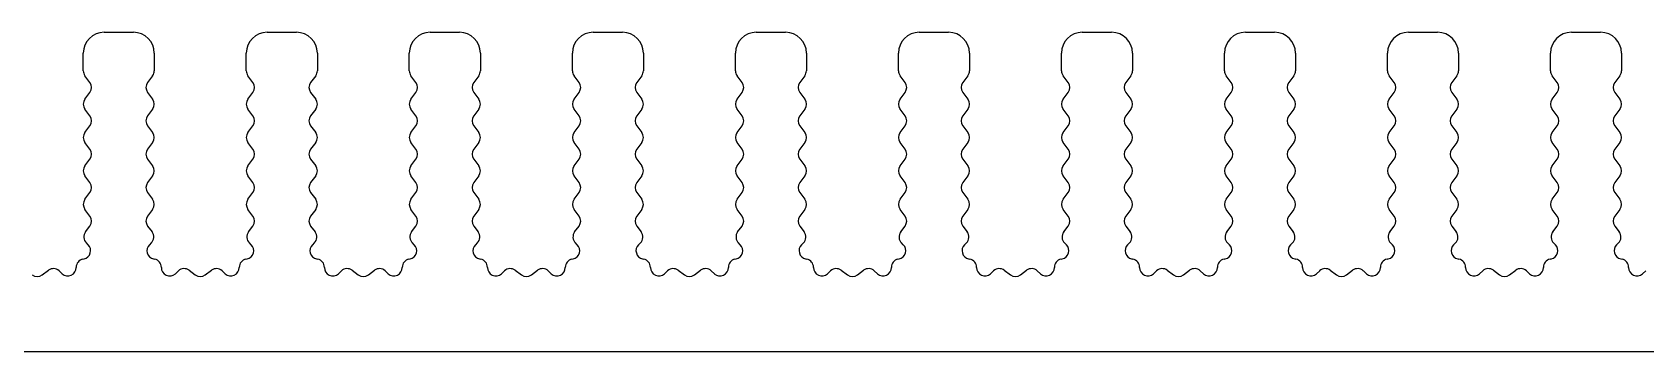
# Model space of a CAD drawing. Header units: inches. Extents: x 1067 to 1242, y 88 to 194.
# Drawn here: x 1116.87 to 1155.47, y 186.74 to 194.39 of the extents above; entities that cross this region are included whole.
import ezdxf

# ---------------------------------------------------------------- set-up
doc = ezdxf.new("R2010")
doc.units = ezdxf.units.IN
doc.header["$MEASUREMENT"] = 0
doc.layers.add('壳体层', color=7, linetype='Continuous', lineweight=30)

msp = doc.modelspace()

# ---------------------------------------------------------------- linework, layer by layer
at = {"layer": '壳体层', "lineweight": 25}
for p, q in [((1118.593, 194.392), (1119.293, 194.392)), ((1122.493, 194.392), (1123.193, 194.392)), ((1126.393, 194.392), (1127.093, 194.392)), ((1130.293, 194.392), (1130.993, 194.392)), ((1134.193, 194.392), (1134.893, 194.392)), ((1138.093, 194.392), (1138.793, 194.392)), ((1141.993, 194.392), (1142.693, 194.392)), ((1145.893, 194.392), (1146.593, 194.392)), ((1149.793, 194.392), (1150.493, 194.392)), ((1153.693, 194.392), (1154.393, 194.392)), ((1118.093, 193.472), (1118.093, 193.892)), ((1119.793, 193.892), (1119.793, 193.472)), ((1121.993, 193.472), (1121.993, 193.892)), ((1123.693, 193.892), (1123.693, 193.472)), ((1125.893, 193.472), (1125.893, 193.892)), ((1127.593, 193.892), (1127.593, 193.472)), ((1129.793, 193.472), (1129.793, 193.892)), ((1131.493, 193.892), (1131.493, 193.472)), ((1133.693, 193.472), (1133.693, 193.892)), ((1135.393, 193.892), (1135.393, 193.472)), ((1137.593, 193.472), (1137.593, 193.892)), ((1139.293, 193.892), (1139.293, 193.472)), ((1141.493, 193.472), (1141.493, 193.892)), ((1143.193, 193.892), (1143.193, 193.472)), ((1145.393, 193.472), (1145.393, 193.892)), ((1147.093, 193.892), (1147.093, 193.472)), ((1149.293, 193.472), (1149.293, 193.892)), ((1150.993, 193.892), (1150.993, 193.472)), ((1153.193, 193.472), (1153.193, 193.892)), ((1154.893, 193.892), (1154.893, 193.472)), ((1118.253, 193.192), (1118.133, 193.352)), ((1119.753, 193.352), (1119.633, 193.192)), ((1122.153, 193.192), (1122.033, 193.352)), ((1123.653, 193.352), (1123.533, 193.192)), ((1126.053, 193.192), (1125.933, 193.352)), ((1127.553, 193.352), (1127.433, 193.192)), ((1129.953, 193.192), (1129.833, 193.352)), ((1131.453, 193.352), (1131.333, 193.192)), ((1133.853, 193.192), (1133.733, 193.352)), ((1135.353, 193.352), (1135.233, 193.192)), ((1137.753, 193.192), (1137.633, 193.352)), ((1139.253, 193.352), (1139.133, 193.192)), ((1141.653, 193.192), (1141.533, 193.352)), ((1143.153, 193.352), (1143.033, 193.192)), ((1145.553, 193.192), (1145.433, 193.352)), ((1147.053, 193.352), (1146.933, 193.192)), ((1149.453, 193.192), (1149.333, 193.352)), ((1150.953, 193.352), (1150.833, 193.192)), ((1153.353, 193.192), (1153.233, 193.352)), ((1154.853, 193.352), (1154.733, 193.192)), ((1118.133, 192.792), (1118.253, 192.952)), ((1119.633, 192.952), (1119.753, 192.792)), ((1122.033, 192.792), (1122.153, 192.952)), ((1123.533, 192.952), (1123.653, 192.792)), ((1125.933, 192.792), (1126.053, 192.952)), ((1127.433, 192.952), (1127.553, 192.792)), ((1129.833, 192.792), (1129.953, 192.952)), ((1131.333, 192.952), (1131.453, 192.792)), ((1133.733, 192.792), (1133.853, 192.952)), ((1135.233, 192.952), (1135.353, 192.792)), ((1137.633, 192.792), (1137.753, 192.952)), ((1139.133, 192.952), (1139.253, 192.792)), ((1141.533, 192.792), (1141.653, 192.952)), ((1143.033, 192.952), (1143.153, 192.792)), ((1145.433, 192.792), (1145.553, 192.952)), ((1146.933, 192.952), (1147.053, 192.792)), ((1149.333, 192.792), (1149.453, 192.952)), ((1150.833, 192.952), (1150.953, 192.792)), ((1153.233, 192.792), (1153.353, 192.952)), ((1154.733, 192.952), (1154.853, 192.792)), ((1118.253, 192.392), (1118.133, 192.552)), ((1119.753, 192.552), (1119.633, 192.392)), ((1122.153, 192.392), (1122.033, 192.552)), ((1123.653, 192.552), (1123.533, 192.392)), ((1126.053, 192.392), (1125.933, 192.552)), ((1127.553, 192.552), (1127.433, 192.392)), ((1129.953, 192.392), (1129.833, 192.552)), ((1131.453, 192.552), (1131.333, 192.392)), ((1133.853, 192.392), (1133.733, 192.552)), ((1135.353, 192.552), (1135.233, 192.392)), ((1137.753, 192.392), (1137.633, 192.552)), ((1139.253, 192.552), (1139.133, 192.392)), ((1141.653, 192.392), (1141.533, 192.552)), ((1143.153, 192.552), (1143.033, 192.392)), ((1145.553, 192.392), (1145.433, 192.552)), ((1147.053, 192.552), (1146.933, 192.392)), ((1149.453, 192.392), (1149.333, 192.552)), ((1150.953, 192.552), (1150.833, 192.392)), ((1153.353, 192.392), (1153.233, 192.552)), ((1154.853, 192.552), (1154.733, 192.392)), ((1118.133, 191.992), (1118.253, 192.152)), ((1119.633, 192.152), (1119.753, 191.992)), ((1122.033, 191.992), (1122.153, 192.152)), ((1123.533, 192.152), (1123.653, 191.992)), ((1125.933, 191.992), (1126.053, 192.152)), ((1127.433, 192.152), (1127.553, 191.992)), ((1129.833, 191.992), (1129.953, 192.152)), ((1131.333, 192.152), (1131.453, 191.992)), ((1133.733, 191.992), (1133.853, 192.152)), ((1135.233, 192.152), (1135.353, 191.992)), ((1137.633, 191.992), (1137.753, 192.152)), ((1139.133, 192.152), (1139.253, 191.992)), ((1141.533, 191.992), (1141.653, 192.152)), ((1143.033, 192.152), (1143.153, 191.992)), ((1145.433, 191.992), (1145.553, 192.152)), ((1146.933, 192.152), (1147.053, 191.992)), ((1149.333, 191.992), (1149.453, 192.152)), ((1150.833, 192.152), (1150.953, 191.992)), ((1153.233, 191.992), (1153.353, 192.152)), ((1154.733, 192.152), (1154.853, 191.992)), ((1118.253, 191.592), (1118.133, 191.752)), ((1119.753, 191.752), (1119.633, 191.592)), ((1122.153, 191.592), (1122.033, 191.752)), ((1123.653, 191.752), (1123.533, 191.592)), ((1126.053, 191.592), (1125.933, 191.752)), ((1127.553, 191.752), (1127.433, 191.592)), ((1129.953, 191.592), (1129.833, 191.752)), ((1131.453, 191.752), (1131.333, 191.592)), ((1133.853, 191.592), (1133.733, 191.752)), ((1135.353, 191.752), (1135.233, 191.592)), ((1137.753, 191.592), (1137.633, 191.752)), ((1139.253, 191.752), (1139.133, 191.592)), ((1141.653, 191.592), (1141.533, 191.752)), ((1143.153, 191.752), (1143.033, 191.592)), ((1145.553, 191.592), (1145.433, 191.752)), ((1147.053, 191.752), (1146.933, 191.592)), ((1149.453, 191.592), (1149.333, 191.752)), ((1150.953, 191.752), (1150.833, 191.592)), ((1153.353, 191.592), (1153.233, 191.752)), ((1154.853, 191.752), (1154.733, 191.592)), ((1118.133, 191.192), (1118.253, 191.352)), ((1119.633, 191.352), (1119.753, 191.192)), ((1122.033, 191.192), (1122.153, 191.352)), ((1123.533, 191.352), (1123.653, 191.192)), ((1125.933, 191.192), (1126.053, 191.352)), ((1127.433, 191.352), (1127.553, 191.192)), ((1129.833, 191.192), (1129.953, 191.352)), ((1131.333, 191.352), (1131.453, 191.192)), ((1133.733, 191.192), (1133.853, 191.352)), ((1135.233, 191.352), (1135.353, 191.192)), ((1137.633, 191.192), (1137.753, 191.352)), ((1139.133, 191.352), (1139.253, 191.192)), ((1141.533, 191.192), (1141.653, 191.352)), ((1143.033, 191.352), (1143.153, 191.192)), ((1145.433, 191.192), (1145.553, 191.352)), ((1146.933, 191.352), (1147.053, 191.192)), ((1149.333, 191.192), (1149.453, 191.352)), ((1150.833, 191.352), (1150.953, 191.192)), ((1153.233, 191.192), (1153.353, 191.352)), ((1154.733, 191.352), (1154.853, 191.192)), ((1118.253, 190.792), (1118.133, 190.952)), ((1119.753, 190.952), (1119.633, 190.792)), ((1122.153, 190.792), (1122.033, 190.952)), ((1123.653, 190.952), (1123.533, 190.792)), ((1126.053, 190.792), (1125.933, 190.952)), ((1127.553, 190.952), (1127.433, 190.792)), ((1129.953, 190.792), (1129.833, 190.952)), ((1131.453, 190.952), (1131.333, 190.792)), ((1133.853, 190.792), (1133.733, 190.952)), ((1135.353, 190.952), (1135.233, 190.792)), ((1137.753, 190.792), (1137.633, 190.952)), ((1139.253, 190.952), (1139.133, 190.792)), ((1141.653, 190.792), (1141.533, 190.952)), ((1143.153, 190.952), (1143.033, 190.792)), ((1145.553, 190.792), (1145.433, 190.952)), ((1147.053, 190.952), (1146.933, 190.792)), ((1149.453, 190.792), (1149.333, 190.952)), ((1150.953, 190.952), (1150.833, 190.792)), ((1153.353, 190.792), (1153.233, 190.952)), ((1154.853, 190.952), (1154.733, 190.792)), ((1118.133, 190.392), (1118.253, 190.552)), ((1119.633, 190.552), (1119.753, 190.392)), ((1122.033, 190.392), (1122.153, 190.552)), ((1123.533, 190.552), (1123.653, 190.392)), ((1125.933, 190.392), (1126.053, 190.552)), ((1127.433, 190.552), (1127.553, 190.392)), ((1129.833, 190.392), (1129.953, 190.552)), ((1131.333, 190.552), (1131.453, 190.392)), ((1133.733, 190.392), (1133.853, 190.552)), ((1135.233, 190.552), (1135.353, 190.392)), ((1137.633, 190.392), (1137.753, 190.552)), ((1139.133, 190.552), (1139.253, 190.392)), ((1141.533, 190.392), (1141.653, 190.552)), ((1143.033, 190.552), (1143.153, 190.392)), ((1145.433, 190.392), (1145.553, 190.552)), ((1146.933, 190.552), (1147.053, 190.392)), ((1149.333, 190.392), (1149.453, 190.552)), ((1150.833, 190.552), (1150.953, 190.392)), ((1153.233, 190.392), (1153.353, 190.552)), ((1154.733, 190.552), (1154.853, 190.392)), ((1118.253, 189.992), (1118.133, 190.152)), ((1119.753, 190.152), (1119.633, 189.992)), ((1122.153, 189.992), (1122.033, 190.152)), ((1123.653, 190.152), (1123.533, 189.992)), ((1126.053, 189.992), (1125.933, 190.152)), ((1127.553, 190.152), (1127.433, 189.992)), ((1129.953, 189.992), (1129.833, 190.152)), ((1131.453, 190.152), (1131.333, 189.992)), ((1133.853, 189.992), (1133.733, 190.152)), ((1135.353, 190.152), (1135.233, 189.992)), ((1137.753, 189.992), (1137.633, 190.152)), ((1139.253, 190.152), (1139.133, 189.992)), ((1141.653, 189.992), (1141.533, 190.152)), ((1143.153, 190.152), (1143.033, 189.992)), ((1145.553, 189.992), (1145.433, 190.152)), ((1147.053, 190.152), (1146.933, 189.992)), ((1149.453, 189.992), (1149.333, 190.152)), ((1150.953, 190.152), (1150.833, 189.992)), ((1153.353, 189.992), (1153.233, 190.152)), ((1154.853, 190.152), (1154.733, 189.992)), ((1118.148, 189.611), (1118.253, 189.752)), ((1119.633, 189.752), (1119.739, 189.611)), ((1122.048, 189.611), (1122.153, 189.752)), ((1123.533, 189.752), (1123.639, 189.611)), ((1125.948, 189.611), (1126.053, 189.752)), ((1127.433, 189.752), (1127.539, 189.611)), ((1129.848, 189.611), (1129.953, 189.752)), ((1131.333, 189.752), (1131.439, 189.611)), ((1133.748, 189.611), (1133.853, 189.752)), ((1135.233, 189.752), (1135.339, 189.611)), ((1137.648, 189.611), (1137.753, 189.752)), ((1139.133, 189.752), (1139.239, 189.611)), ((1141.548, 189.611), (1141.653, 189.752)), ((1143.033, 189.752), (1143.139, 189.611)), ((1145.448, 189.611), (1145.553, 189.752)), ((1146.933, 189.752), (1147.039, 189.611)), ((1149.348, 189.611), (1149.453, 189.752)), ((1150.833, 189.752), (1150.939, 189.611)), ((1153.248, 189.611), (1153.353, 189.752)), ((1154.733, 189.752), (1154.839, 189.611)), ((1118.211, 189.305), (1118.167, 189.35)), ((1119.72, 189.35), (1119.675, 189.305)), ((1122.111, 189.305), (1122.067, 189.35)), ((1123.62, 189.35), (1123.575, 189.305)), ((1126.011, 189.305), (1125.967, 189.35)), ((1127.52, 189.35), (1127.475, 189.305)), ((1129.911, 189.305), (1129.867, 189.35)), ((1131.42, 189.35), (1131.375, 189.305)), ((1133.811, 189.305), (1133.767, 189.35)), ((1135.32, 189.35), (1135.275, 189.305)), ((1137.711, 189.305), (1137.667, 189.35)), ((1139.22, 189.35), (1139.175, 189.305)), ((1141.611, 189.305), (1141.567, 189.35)), ((1143.12, 189.35), (1143.075, 189.305)), ((1145.511, 189.305), (1145.467, 189.35)), ((1147.02, 189.35), (1146.975, 189.305)), ((1149.411, 189.305), (1149.367, 189.35)), ((1150.92, 189.35), (1150.875, 189.305)), ((1153.311, 189.305), (1153.267, 189.35)), ((1154.82, 189.35), (1154.775, 189.305)), ((1118.083, 188.961), (1118.113, 188.968)), ((1119.774, 188.968), (1119.804, 188.961)), ((1121.983, 188.961), (1122.013, 188.968)), ((1123.674, 188.968), (1123.704, 188.961)), ((1125.883, 188.961), (1125.913, 188.968)), ((1127.574, 188.968), (1127.604, 188.961)), ((1129.783, 188.961), (1129.813, 188.968)), ((1131.474, 188.968), (1131.504, 188.961)), ((1133.683, 188.961), (1133.713, 188.968)), ((1135.374, 188.968), (1135.404, 188.961)), ((1137.583, 188.961), (1137.613, 188.968)), ((1139.274, 188.968), (1139.304, 188.961)), ((1141.483, 188.961), (1141.513, 188.968)), ((1143.174, 188.968), (1143.204, 188.961)), ((1145.383, 188.961), (1145.413, 188.968)), ((1147.074, 188.968), (1147.104, 188.961)), ((1149.283, 188.961), (1149.313, 188.968)), ((1150.974, 188.968), (1151.004, 188.961)), ((1153.183, 188.961), (1153.213, 188.968)), ((1154.874, 188.968), (1154.904, 188.961)), ((1117.113, 188.582), (1117.26, 188.693)), ((1117.516, 188.68), (1117.59, 188.612)), ((1120.297, 188.612), (1120.371, 188.68)), ((1120.626, 188.693), (1120.773, 188.582)), ((1121.013, 188.582), (1121.16, 188.693)), ((1121.416, 188.68), (1121.49, 188.612)), ((1124.197, 188.612), (1124.271, 188.68)), ((1124.526, 188.693), (1124.673, 188.582)), ((1124.913, 188.582), (1125.06, 188.693)), ((1125.316, 188.68), (1125.39, 188.612)), ((1128.097, 188.612), (1128.171, 188.68)), ((1128.426, 188.693), (1128.573, 188.582)), ((1128.813, 188.582), (1128.96, 188.693)), ((1129.216, 188.68), (1129.29, 188.612)), ((1131.997, 188.612), (1132.071, 188.68)), ((1132.326, 188.693), (1132.473, 188.582)), ((1132.713, 188.582), (1132.86, 188.693)), ((1133.116, 188.68), (1133.19, 188.612)), ((1135.897, 188.612), (1135.971, 188.68)), ((1136.226, 188.693), (1136.373, 188.582)), ((1136.613, 188.582), (1136.76, 188.693)), ((1137.016, 188.68), (1137.09, 188.612)), ((1139.797, 188.612), (1139.871, 188.68)), ((1140.126, 188.693), (1140.273, 188.582)), ((1140.513, 188.582), (1140.66, 188.693)), ((1140.916, 188.68), (1140.99, 188.612)), ((1143.697, 188.612), (1143.771, 188.68)), ((1144.026, 188.693), (1144.173, 188.582)), ((1144.413, 188.582), (1144.56, 188.693)), ((1144.816, 188.68), (1144.89, 188.612)), ((1147.597, 188.612), (1147.671, 188.68)), ((1147.926, 188.693), (1148.073, 188.582)), ((1148.313, 188.582), (1148.46, 188.693)), ((1148.716, 188.68), (1148.79, 188.612)), ((1151.497, 188.612), (1151.571, 188.68)), ((1151.826, 188.693), (1151.973, 188.582)), ((1152.213, 188.582), (1152.36, 188.693)), ((1152.616, 188.68), (1152.69, 188.612)), ((1155.397, 188.612), (1155.471, 188.68)), ((1199.093, 186.742), (1097.293, 186.742))]:
    msp.add_line(p, q, dxfattribs=at)
for centre, radius, start, end in [((1118.593, 193.892), 0.5, 90, 180), ((1119.293, 193.892), 0.5, 360, 90), ((1122.493, 193.892), 0.5, 90, 180), ((1123.193, 193.892), 0.5, 360, 90), ((1126.393, 193.892), 0.5, 90, 180), ((1127.093, 193.892), 0.5, 360, 90), ((1130.293, 193.892), 0.5, 90, 180), ((1130.993, 193.892), 0.5, 360, 90), ((1134.193, 193.892), 0.5, 90, 180), ((1134.893, 193.892), 0.5, 360, 90), ((1138.093, 193.892), 0.5, 90, 180), ((1138.793, 193.892), 0.5, 360, 90), ((1141.993, 193.892), 0.5, 90, 180), ((1142.693, 193.892), 0.5, 360, 90), ((1145.893, 193.892), 0.5, 90, 180), ((1146.593, 193.892), 0.5, 0, 90), ((1149.793, 193.892), 0.5, 90, 180), ((1150.493, 193.892), 0.5, 360, 90), ((1153.693, 193.892), 0.5, 90, 180), ((1154.393, 193.892), 0.5, 360, 90), ((1118.293, 193.472), 0.2, 180, 216.8699), ((1119.593, 193.472), 0.2, 323.1301, 0), ((1122.193, 193.472), 0.2, 180, 216.8699), ((1123.493, 193.472), 0.2, 323.1301, 0), ((1126.093, 193.472), 0.2, 180, 216.8699), ((1127.393, 193.472), 0.2, 323.1301, 0), ((1129.993, 193.472), 0.2, 180, 216.8699), ((1131.293, 193.472), 0.2, 323.1301, 0), ((1133.893, 193.472), 0.2, 180, 216.8699), ((1135.193, 193.472), 0.2, 323.1301, 0), ((1137.793, 193.472), 0.2, 180, 216.8699), ((1139.093, 193.472), 0.2, 323.1301, 360), ((1141.693, 193.472), 0.2, 180, 216.8699), ((1142.993, 193.472), 0.2, 323.1301, 0), ((1145.593, 193.472), 0.2, 180, 216.8699), ((1146.893, 193.472), 0.2, 323.1301, 0), ((1149.493, 193.472), 0.2, 180, 216.8699), ((1150.793, 193.472), 0.2, 323.1301, 0), ((1153.393, 193.472), 0.2, 180, 216.8699), ((1154.693, 193.472), 0.2, 323.1301, 0), ((1118.093, 193.072), 0.2, 323.1301, 36.8699), ((1119.793, 193.072), 0.2, 143.1301, 216.8699), ((1121.993, 193.072), 0.2, 323.1301, 36.8699), ((1123.693, 193.072), 0.2, 143.1301, 216.8699), ((1125.893, 193.072), 0.2, 323.1301, 36.8699), ((1127.593, 193.072), 0.2, 143.1301, 216.8699), ((1129.793, 193.072), 0.2, 323.1301, 36.8699), ((1131.493, 193.072), 0.2, 143.1301, 216.8699), ((1133.693, 193.072), 0.2, 323.1301, 36.8699), ((1135.393, 193.072), 0.2, 143.1301, 216.8699), ((1137.593, 193.072), 0.2, 323.1301, 36.8699), ((1139.293, 193.072), 0.2, 143.1301, 216.8699), ((1141.493, 193.072), 0.2, 323.1301, 36.8699), ((1143.193, 193.072), 0.2, 143.1301, 216.8699), ((1145.393, 193.072), 0.2, 323.1301, 36.8699), ((1147.093, 193.072), 0.2, 143.1301, 216.8699), ((1149.293, 193.072), 0.2, 323.1301, 36.8699), ((1150.993, 193.072), 0.2, 143.1301, 216.8699), ((1153.193, 193.072), 0.2, 323.1301, 36.8699), ((1154.893, 193.072), 0.2, 143.1301, 216.8699), ((1118.293, 192.672), 0.2, 143.1301, 216.8699), ((1119.593, 192.672), 0.2, 323.1301, 36.8699), ((1122.193, 192.672), 0.2, 143.1301, 216.8699), ((1123.493, 192.672), 0.2, 323.1301, 36.8699), ((1126.093, 192.672), 0.2, 143.1301, 216.8699), ((1127.393, 192.672), 0.2, 323.1301, 36.8699), ((1129.993, 192.672), 0.2, 143.1301, 216.8699), ((1131.293, 192.672), 0.2, 323.1301, 36.8699), ((1133.893, 192.672), 0.2, 143.1301, 216.8699), ((1135.193, 192.672), 0.2, 323.1301, 36.8699), ((1137.793, 192.672), 0.2, 143.1301, 216.8699), ((1139.093, 192.672), 0.2, 323.1301, 36.8699), ((1141.693, 192.672), 0.2, 143.1301, 216.8699), ((1142.993, 192.672), 0.2, 323.1301, 36.8699), ((1145.593, 192.672), 0.2, 143.1301, 216.8699), ((1146.893, 192.672), 0.2, 323.1301, 36.8699), ((1149.493, 192.672), 0.2, 143.1301, 216.8699), ((1150.793, 192.672), 0.2, 323.1301, 36.8699), ((1153.393, 192.672), 0.2, 143.1301, 216.8699), ((1154.693, 192.672), 0.2, 323.1301, 36.8699), ((1118.093, 192.272), 0.2, 323.1301, 36.8699), ((1119.793, 192.272), 0.2, 143.1301, 216.8699), ((1121.993, 192.272), 0.2, 323.1301, 36.8699), ((1123.693, 192.272), 0.2, 143.1301, 216.8699), ((1125.893, 192.272), 0.2, 323.1301, 36.8699), ((1127.593, 192.272), 0.2, 143.1301, 216.8699), ((1129.793, 192.272), 0.2, 323.1301, 36.8699), ((1131.493, 192.272), 0.2, 143.1301, 216.8699), ((1133.693, 192.272), 0.2, 323.1301, 36.8699), ((1135.393, 192.272), 0.2, 143.1301, 216.8699), ((1137.593, 192.272), 0.2, 323.1301, 36.8699), ((1139.293, 192.272), 0.2, 143.1301, 216.8699), ((1141.493, 192.272), 0.2, 323.1301, 36.8699), ((1143.193, 192.272), 0.2, 143.1301, 216.8699), ((1145.393, 192.272), 0.2, 323.1301, 36.8699), ((1147.093, 192.272), 0.2, 143.1301, 216.8699), ((1149.293, 192.272), 0.2, 323.1301, 36.8699), ((1150.993, 192.272), 0.2, 143.1301, 216.8699), ((1153.193, 192.272), 0.2, 323.1301, 36.8699), ((1154.893, 192.272), 0.2, 143.1301, 216.8699), ((1118.293, 191.872), 0.2, 143.1301, 216.8699), ((1119.593, 191.872), 0.2, 323.1301, 36.8699), ((1122.193, 191.872), 0.2, 143.1301, 216.8699), ((1123.493, 191.872), 0.2, 323.1301, 36.8699), ((1126.093, 191.872), 0.2, 143.1301, 216.8699), ((1127.393, 191.872), 0.2, 323.1301, 36.8699), ((1129.993, 191.872), 0.2, 143.1301, 216.8699), ((1131.293, 191.872), 0.2, 323.1301, 36.8699), ((1133.893, 191.872), 0.2, 143.1301, 216.8699), ((1135.193, 191.872), 0.2, 323.1301, 36.8699), ((1137.793, 191.872), 0.2, 143.1301, 216.8699), ((1139.093, 191.872), 0.2, 323.1301, 36.8699), ((1141.693, 191.872), 0.2, 143.1301, 216.8699), ((1142.993, 191.872), 0.2, 323.1301, 36.8699), ((1145.593, 191.872), 0.2, 143.1301, 216.8699), ((1146.893, 191.872), 0.2, 323.1301, 36.8699), ((1149.493, 191.872), 0.2, 143.1301, 216.8699), ((1150.793, 191.872), 0.2, 323.1301, 36.8699), ((1153.393, 191.872), 0.2, 143.1301, 216.8699), ((1154.693, 191.872), 0.2, 323.1301, 36.8699), ((1118.093, 191.472), 0.2, 323.1301, 36.8699), ((1119.793, 191.472), 0.2, 143.1301, 216.8699), ((1121.993, 191.472), 0.2, 323.1301, 36.8699), ((1123.693, 191.472), 0.2, 143.1301, 216.8699), ((1125.893, 191.472), 0.2, 323.1301, 36.8699), ((1127.593, 191.472), 0.2, 143.1301, 216.8699), ((1129.793, 191.472), 0.2, 323.1301, 36.8699), ((1131.493, 191.472), 0.2, 143.1301, 216.8699), ((1133.693, 191.472), 0.2, 323.1301, 36.8699), ((1135.393, 191.472), 0.2, 143.1301, 216.8699), ((1137.593, 191.472), 0.2, 323.1301, 36.8699), ((1139.293, 191.472), 0.2, 143.1301, 216.8699), ((1141.493, 191.472), 0.2, 323.1301, 36.8699), ((1143.193, 191.472), 0.2, 143.1301, 216.8699), ((1145.393, 191.472), 0.2, 323.1301, 36.8699), ((1147.093, 191.472), 0.2, 143.1301, 216.8699), ((1149.293, 191.472), 0.2, 323.1301, 36.8699), ((1150.993, 191.472), 0.2, 143.1301, 216.8699), ((1153.193, 191.472), 0.2, 323.1301, 36.8699), ((1154.893, 191.472), 0.2, 143.1301, 216.8699), ((1118.293, 191.072), 0.2, 143.1301, 216.8699), ((1119.593, 191.072), 0.2, 323.1301, 36.8699), ((1122.193, 191.072), 0.2, 143.1301, 216.8699), ((1123.493, 191.072), 0.2, 323.1301, 36.8699), ((1126.093, 191.072), 0.2, 143.1301, 216.8699), ((1127.393, 191.072), 0.2, 323.1301, 36.8699), ((1129.993, 191.072), 0.2, 143.1301, 216.8699), ((1131.293, 191.072), 0.2, 323.1301, 36.8699), ((1133.893, 191.072), 0.2, 143.1301, 216.8699), ((1135.193, 191.072), 0.2, 323.1301, 36.8699), ((1137.793, 191.072), 0.2, 143.1301, 216.8699), ((1139.093, 191.072), 0.2, 323.1301, 36.8699), ((1141.693, 191.072), 0.2, 143.1301, 216.8699), ((1142.993, 191.072), 0.2, 323.1301, 36.8699), ((1145.593, 191.072), 0.2, 143.1301, 216.8699), ((1146.893, 191.072), 0.2, 323.1301, 36.8699), ((1149.493, 191.072), 0.2, 143.1301, 216.8699), ((1150.793, 191.072), 0.2, 323.1301, 36.8699), ((1153.393, 191.072), 0.2, 143.1301, 216.8699), ((1154.693, 191.072), 0.2, 323.1301, 36.8699), ((1118.093, 190.672), 0.2, 323.1301, 36.8699), ((1119.793, 190.672), 0.2, 143.1301, 216.8699), ((1121.993, 190.672), 0.2, 323.1301, 36.8699), ((1123.693, 190.672), 0.2, 143.1301, 216.8699), ((1125.893, 190.672), 0.2, 323.1301, 36.8699), ((1127.593, 190.672), 0.2, 143.1301, 216.8699), ((1129.793, 190.672), 0.2, 323.1301, 36.8699), ((1131.493, 190.672), 0.2, 143.1301, 216.8699), ((1133.693, 190.672), 0.2, 323.1301, 36.8699), ((1135.393, 190.672), 0.2, 143.1301, 216.8699), ((1137.593, 190.672), 0.2, 323.1301, 36.8699), ((1139.293, 190.672), 0.2, 143.1301, 216.8699), ((1141.493, 190.672), 0.2, 323.1301, 36.8699), ((1143.193, 190.672), 0.2, 143.1301, 216.8699), ((1145.393, 190.672), 0.2, 323.1301, 36.8699), ((1147.093, 190.672), 0.2, 143.1301, 216.8699), ((1149.293, 190.672), 0.2, 323.1301, 36.8699), ((1150.993, 190.672), 0.2, 143.1301, 216.8699), ((1153.193, 190.672), 0.2, 323.1301, 36.8699), ((1154.893, 190.672), 0.2, 143.1301, 216.8699), ((1118.293, 190.272), 0.2, 143.1301, 216.8699), ((1119.593, 190.272), 0.2, 323.1301, 36.8699), ((1122.193, 190.272), 0.2, 143.1301, 216.8699), ((1123.493, 190.272), 0.2, 323.1301, 36.8699), ((1126.093, 190.272), 0.2, 143.1301, 216.8699), ((1127.393, 190.272), 0.2, 323.1301, 36.8699), ((1129.993, 190.272), 0.2, 143.1301, 216.8699), ((1131.293, 190.272), 0.2, 323.1301, 36.8699), ((1133.893, 190.272), 0.2, 143.1301, 216.8699), ((1135.193, 190.272), 0.2, 323.1301, 36.8699), ((1137.793, 190.272), 0.2, 143.1301, 216.8699), ((1139.093, 190.272), 0.2, 323.1301, 36.8699), ((1141.693, 190.272), 0.2, 143.1301, 216.8699), ((1142.993, 190.272), 0.2, 323.1301, 36.8699), ((1145.593, 190.272), 0.2, 143.1301, 216.8699), ((1146.893, 190.272), 0.2, 323.1301, 36.8699), ((1149.493, 190.272), 0.2, 143.1301, 216.8699), ((1150.793, 190.272), 0.2, 323.1301, 36.8699), ((1153.393, 190.272), 0.2, 143.1301, 216.8699), ((1154.693, 190.272), 0.2, 323.1301, 36.8699), ((1118.093, 189.872), 0.2, 323.1301, 36.8699), ((1119.793, 189.872), 0.2, 143.1301, 216.8699), ((1121.993, 189.872), 0.2, 323.1301, 36.8699), ((1123.693, 189.872), 0.2, 143.1301, 216.8699), ((1125.893, 189.872), 0.2, 323.1301, 36.8699), ((1127.593, 189.872), 0.2, 143.1301, 216.8699), ((1129.793, 189.872), 0.2, 323.1301, 36.8699), ((1131.493, 189.872), 0.2, 143.1301, 216.8699), ((1133.693, 189.872), 0.2, 323.1301, 36.8699), ((1135.393, 189.872), 0.2, 143.1301, 216.8699), ((1137.593, 189.872), 0.2, 323.1301, 36.8699), ((1139.293, 189.872), 0.2, 143.1301, 216.8699), ((1141.493, 189.872), 0.2, 323.1301, 36.8699), ((1143.193, 189.872), 0.2, 143.1301, 216.8699), ((1145.393, 189.872), 0.2, 323.1301, 36.8699), ((1147.093, 189.872), 0.2, 143.1301, 216.8699), ((1149.293, 189.872), 0.2, 323.1301, 36.8699), ((1150.993, 189.872), 0.2, 143.1301, 216.8699), ((1153.193, 189.872), 0.2, 323.1301, 36.8699), ((1154.893, 189.872), 0.2, 143.1301, 216.8699), ((1118.308, 189.491), 0.2, 143.1301, 225.1464), ((1119.579, 189.491), 0.2, 314.8536, 36.8699), ((1122.208, 189.491), 0.2, 143.1301, 225.1464), ((1123.479, 189.491), 0.2, 314.8536, 36.8699), ((1126.108, 189.491), 0.2, 143.1301, 225.1464), ((1127.379, 189.491), 0.2, 314.8536, 36.8699), ((1130.008, 189.491), 0.2, 143.1301, 225.1464), ((1131.279, 189.491), 0.2, 314.8536, 36.8699), ((1133.908, 189.491), 0.2, 143.1301, 225.1464), ((1135.179, 189.491), 0.2, 314.8536, 36.8699), ((1137.808, 189.491), 0.2, 143.1301, 225.1464), ((1139.079, 189.491), 0.2, 314.8536, 36.8699), ((1141.708, 189.491), 0.2, 143.1301, 225.1464), ((1142.979, 189.491), 0.2, 314.8536, 36.8699), ((1145.608, 189.491), 0.2, 143.1301, 225.1464), ((1146.879, 189.491), 0.2, 314.8536, 36.8699), ((1149.508, 189.491), 0.2, 143.1301, 225.1464), ((1150.779, 189.491), 0.2, 314.8536, 36.8699), ((1153.408, 189.491), 0.2, 143.1301, 225.1464), ((1154.679, 189.491), 0.2, 314.8536, 36.8699), ((1118.07, 189.163), 0.2, 282.289, 45.1464), ((1119.816, 189.163), 0.2, 134.8536, 257.711), ((1121.97, 189.163), 0.2, 282.289, 45.1464), ((1123.716, 189.163), 0.2, 134.8536, 257.711), ((1125.87, 189.163), 0.2, 282.289, 45.1464), ((1127.616, 189.163), 0.2, 134.8536, 257.711), ((1129.77, 189.163), 0.2, 282.289, 45.1464), ((1131.516, 189.163), 0.2, 134.8536, 257.711), ((1133.67, 189.163), 0.2, 282.289, 45.1464), ((1135.416, 189.163), 0.2, 134.8536, 257.711), ((1137.57, 189.163), 0.2, 282.289, 45.1464), ((1139.316, 189.163), 0.2, 134.8536, 257.711), ((1141.47, 189.163), 0.2, 282.289, 45.1464), ((1143.216, 189.163), 0.2, 134.8536, 257.711), ((1145.37, 189.163), 0.2, 282.289, 45.1464), ((1147.116, 189.163), 0.2, 134.8536, 257.711), ((1149.27, 189.163), 0.2, 282.289, 45.1464), ((1151.016, 189.163), 0.2, 134.8536, 257.711), ((1153.17, 189.163), 0.2, 282.289, 45.1464), ((1154.916, 189.163), 0.2, 134.8536, 257.711), ((1117.725, 188.759), 0.2, 227.4059, 1.0372), ((1118.125, 188.766), 0.2, 102.289, 181.0372), ((1119.761, 188.766), 0.2, 358.9628, 77.711), ((1120.161, 188.759), 0.2, 178.9628, 312.5941), ((1121.625, 188.759), 0.2, 227.4059, 1.0372), ((1122.025, 188.766), 0.2, 102.289, 181.0372), ((1123.661, 188.766), 0.2, 358.9628, 77.711), ((1124.061, 188.759), 0.2, 178.9628, 312.5941), ((1125.525, 188.759), 0.2, 227.4059, 1.0372), ((1125.925, 188.766), 0.2, 102.289, 181.0372), ((1127.561, 188.766), 0.2, 358.9628, 77.711), ((1127.961, 188.759), 0.2, 178.9628, 312.5941), ((1129.425, 188.759), 0.2, 227.4059, 1.0372), ((1129.825, 188.766), 0.2, 102.289, 181.0372), ((1131.461, 188.766), 0.2, 358.9628, 77.711), ((1131.861, 188.759), 0.2, 178.9628, 312.5941), ((1133.325, 188.759), 0.2, 227.4059, 1.0372), ((1133.725, 188.766), 0.2, 102.289, 181.0372), ((1135.361, 188.766), 0.2, 358.9628, 77.711), ((1135.761, 188.759), 0.2, 178.9628, 312.5941), ((1137.225, 188.759), 0.2, 227.4059, 1.0372), ((1137.625, 188.766), 0.2, 102.289, 181.0372), ((1139.261, 188.766), 0.2, 358.9628, 77.711), ((1139.661, 188.759), 0.2, 178.9628, 312.5941), ((1141.125, 188.759), 0.2, 227.4059, 1.0372), ((1141.525, 188.766), 0.2, 102.289, 181.0372), ((1143.161, 188.766), 0.2, 358.9628, 77.711), ((1143.561, 188.759), 0.2, 178.9628, 312.5941), ((1145.025, 188.759), 0.2, 227.4059, 1.0372), ((1145.425, 188.766), 0.2, 102.289, 181.0372), ((1147.061, 188.766), 0.2, 358.9628, 77.711), ((1147.461, 188.759), 0.2, 178.9628, 312.5941), ((1148.925, 188.759), 0.2, 227.4059, 1.0372), ((1149.325, 188.766), 0.2, 102.289, 181.0372), ((1150.961, 188.766), 0.2, 358.9628, 77.711), ((1151.361, 188.759), 0.2, 178.9628, 312.5941), ((1152.825, 188.759), 0.2, 227.4059, 1.0372), ((1153.225, 188.766), 0.2, 102.289, 181.0372), ((1154.861, 188.766), 0.2, 358.9628, 77.711), ((1155.261, 188.759), 0.2, 178.9628, 312.5941), ((1116.993, 188.742), 0.2, 233.1301, 306.8699), ((1117.38, 188.533), 0.2, 47.4059, 126.8699), ((1120.506, 188.533), 0.2, 53.1301, 132.5941), ((1120.893, 188.742), 0.2, 233.1301, 306.8699), ((1121.28, 188.533), 0.2, 47.4059, 126.8699), ((1124.406, 188.533), 0.2, 53.1301, 132.5941), ((1124.793, 188.742), 0.2, 233.1301, 306.8699), ((1125.18, 188.533), 0.2, 47.4059, 126.8699), ((1128.306, 188.533), 0.2, 53.1301, 132.5941), ((1128.693, 188.742), 0.2, 233.1301, 306.8699), ((1129.08, 188.533), 0.2, 47.4059, 126.8699), ((1132.206, 188.533), 0.2, 53.1301, 132.5941), ((1132.593, 188.742), 0.2, 233.1301, 306.8699), ((1132.98, 188.533), 0.2, 47.4059, 126.8699), ((1136.106, 188.533), 0.2, 53.1301, 132.5941), ((1136.493, 188.742), 0.2, 233.1301, 306.8699), ((1136.88, 188.533), 0.2, 47.4059, 126.8699), ((1140.006, 188.533), 0.2, 53.1301, 132.5941), ((1140.393, 188.742), 0.2, 233.1301, 306.8699), ((1140.78, 188.533), 0.2, 47.4059, 126.8699), ((1143.906, 188.533), 0.2, 53.1301, 132.5941), ((1144.293, 188.742), 0.2, 233.1301, 306.8699), ((1144.68, 188.533), 0.2, 47.4059, 126.8699), ((1147.806, 188.533), 0.2, 53.1301, 132.5941), ((1148.193, 188.742), 0.2, 233.1301, 306.8699), ((1148.58, 188.533), 0.2, 47.4059, 126.8699), ((1151.706, 188.533), 0.2, 53.1301, 132.5941), ((1152.093, 188.742), 0.2, 233.1301, 306.8699), ((1152.48, 188.533), 0.2, 47.4059, 126.8699)]:
    msp.add_arc(centre, radius, start, end, dxfattribs=at)

doc.saveas('drawing.dxf')
